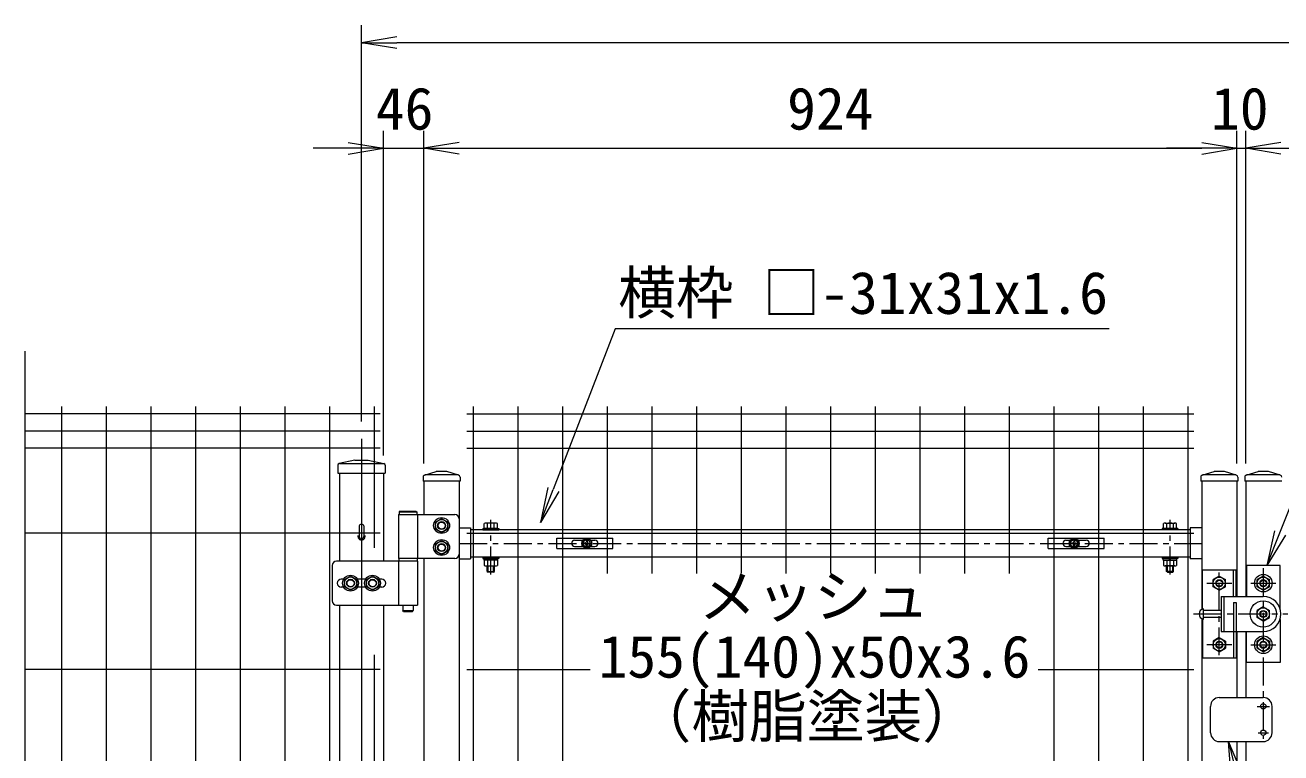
# Model space of a CAD drawing. Units: millimetres, scale not verified. Extents: x -4200 to 4200, y -2970 to 2970.
# Drawn here: x -187 to 1241, y 284 to 1111 of the extents above; entities that cross this region are included whole.
import ezdxf
from ezdxf.enums import TextEntityAlignment as Align

# ---------------------------------------------------------------- set-up
doc = ezdxf.new("R2010")
doc.units = ezdxf.units.MM
doc.header["$LTSCALE"] = 20
doc.linetypes.add('USER1', pattern=[50.8, 31.75, -6.35, 6.35, -6.35])
for name, color, linetype, lineweight in [('0-0_D-STR-TXT', 7, 'Continuous', 9), ('0-1_D-STR3', 3, 'Continuous', 13), ('0-3_D-BMK', 2, 'USER1', 13), ('0-4_D-STR1', 1, 'Continuous', 18), ('0-5_D-STR-DIM', 7, 'Continuous', 9), ('0-6_0', 7, 'Continuous', 9), ('0-8_Defpoints', 6, 'Continuous', 18), ('0-9_D-STR2', 7, 'Continuous', 9)]:
    doc.layers.add(name, color=color, linetype=linetype, lineweight=lineweight)
doc.styles.add('ＭＳ ゴシック', font='')
doc.styles.get('ＭＳ ゴシック').set_extended_font_data('MS Gothic')

# ---------------------------------------------------------------- blocks, each defined once
blk = doc.blocks.new('_Open')
at = {"layer": '0-6_0'}
blk.add_line((-20, 3.33), (0, 0), dxfattribs=at)
blk.add_lwpolyline([(-20, -3.33), (0, 0), (-20, 0)], dxfattribs=at)
blk = doc.blocks.new('U6')
at = {"layer": '0-1_D-STR3'}
for p, q in [((340, 15540), (340, 14540)), ((340, 15540), (1620, 15540)), ((376, 15620), (356, 15600)), ((356, 15600), (356, 15540)), ((356, 15540), (756, 15540)), ((376, 15620), (736, 15620)), ((736, 15620), (756, 15600)), ((772, 15540), (772, 14540)), ((1720, 15440), (1720, 14640)), ((2260, 15227), (2260, 15195)), ((2260, 15227), (2620, 15227)), ((2260, 15195), (2620, 15195)), ((2290, 15227), (2290, 15336)), ((2590, 15227), (2290, 15227)), ((2552.5, 15347.1), (2327.5, 15347.1)), ((2365, 15227), (2365, 15336)), ((2515, 15227), (2515, 15336)), ((2590, 15227), (2590, 15336)), ((2620, 15227), (2620, 15195)), ((17700, 15227), (17700, 15195)), ((18060, 15227), (17700, 15227)), ((18060, 15195), (17700, 15195)), ((17729.9, 15227), (17729.9, 15336)), ((17729.9, 15227), (18030, 15227)), ((17767.4, 15347.1), (17992.5, 15347.1)), ((17805, 15227), (17805, 15336)), ((17955, 15227), (17955, 15336)), ((18030, 15227), (18030, 15336)), ((18060, 15227), (18060, 15195)), ((2260, 14575), (2260, 14543)), ((2260, 14575), (2620, 14575)), ((2620, 14575), (2620, 14543)), ((17700, 14575), (17700, 14543)), ((18060, 14575), (17700, 14575)), ((18060, 14575), (18060, 14543)), ((-1168, 14380), (-1168, 13580)), ((772, 14480), (-1068, 14480)), ((1620, 14540), (340, 14540)), ((340, 14480), (340, 13480)), ((766, 14540), (346, 14540)), ((346, 14540), (346, 14480)), ((766, 14480), (346, 14480)), ((766, 14540), (766, 14480)), ((772, 14480), (772, 13480)), ((2260, 14543), (2620, 14543)), ((2290, 14503), (2290, 14384)), ((2327.5, 14373), (2552.5, 14373)), ((2360, 14247), (2360, 14373)), ((2365, 14503), (2365, 14384)), ((2380, 14227), (2380, 14373)), ((2447.5, 14503), (2424.4, 14543)), ((2461.4, 14503), (2438.3, 14543)), ((2500, 14227), (2500, 14373)), ((2515, 14503), (2515, 14384)), ((2520, 14247), (2520, 14373)), ((2590, 14503), (2590, 14384)), ((18060, 14543), (17700, 14543)), ((17729.9, 14503), (17729.9, 14384)), ((17992.5, 14373), (17767.4, 14373)), ((17800, 14247), (17800, 14373)), ((17805, 14503), (17805, 14384)), ((17820, 14227), (17820, 14373)), ((17858.6, 14503), (17881.7, 14543)), ((17872.5, 14503), (17895.6, 14543)), ((17940, 14227), (17940, 14373)), ((17955, 14503), (17955, 14384)), ((17960, 14247), (17960, 14373)), ((18030, 14503), (18030, 14384)), ((18620, 14280), (19380, 14280)), ((18620, 13394.5), (18620, 14280)), ((19320, 13680), (19320, 14280)), ((19380, 13680), (19380, 14280)), ((19620, 14380), (19620, 13680)), ((20380, 14380), (19620, 14380)), ((20380, 13404.9), (20380, 14380)), ((-905.9, 14070), (-960, 14070)), ((-405.9, 14070), (-594.1, 14070)), ((-40, 14070), (-94.1, 14070)), ((2360, 14247), (2380, 14227)), ((2360, 14247), (2520, 14247)), ((2500, 14227), (2380, 14227)), ((2500, 14227), (2520, 14247)), ((17820, 14227), (17800, 14247)), ((17960, 14247), (17800, 14247)), ((17820, 14227), (17940, 14227)), ((17960, 14247), (17940, 14227)), ((19000, 14141.7), (18860, 14060.8)), ((18860, 13899.2), (18860, 14060.8)), ((19000, 14141.7), (19140, 14060.8)), ((19140, 13899.2), (19140, 14060.8)), ((20000, 14141.7), (19860, 14060.8)), ((19860, 13899.2), (19860, 14060.8)), ((20000, 14141.7), (20140, 14060.8)), ((20140, 13899.2), (20140, 14060.8)), ((-1050, 13980), (-1049.8, 13980)), ((-905.9, 13890), (-960, 13890)), ((-405.9, 13890), (-594.1, 13890)), ((-40, 13890), (-94.1, 13890)), ((50, 13980), (50.2, 13980)), ((19000, 13818.3), (18860, 13899.2)), ((19000, 13818.3), (19140, 13899.2)), ((20000, 13818.3), (19860, 13899.2)), ((20000, 13818.3), (20140, 13899.2)), ((-1068, 13480), (772, 13480)), ((436, 13480), (436, 13360)), ((676, 13480), (676, 13360)), ((19040, 13680), (20000, 13680)), ((19040, 13680), (19040, 12880)), ((19100, 13680), (19100, 12880)), ((19320, 13540), (19380, 13540)), ((19320, 13540), (19320, 12280)), ((19380, 13540), (19380, 12280)), ((20000, 13441.6), (19860, 13360.8)), ((20000, 13441.6), (20140, 13360.8)), ((436, 13360), (676, 13360)), ((456, 13340), (436, 13360)), ((456, 13340), (656, 13340)), ((656, 13340), (676, 13360)), ((18620, 12280), (18620, 13165.5)), ((18620, 13146.4), (18620, 12280)), ((18640, 13160), (18640, 13400)), ((19040, 13360), (18640, 13360)), ((19040, 13200), (18640, 13200)), ((19860, 13199.2), (19860, 13360.8)), ((20000, 13118.3), (19860, 13199.2)), ((20000, 13118.3), (20140, 13199.2)), ((20140, 13199.2), (20140, 13360.8)), ((20380, 13404.9), (20380, 13404.9)), ((20380, 13155.1), (20380, 12180)), ((19040, 12880), (20000, 12880)), ((19040, 12880), (19220, 12880)), ((19620, 12180), (19620, 12880)), ((19000, 12741.7), (18860, 12660.8)), ((18860, 12660.8), (18860, 12499.2)), ((19000, 12741.7), (19140, 12660.8)), ((19140, 12660.8), (19140, 12499.2)), ((20000, 12741.7), (19860, 12660.8)), ((20000, 12741.7), (19860, 12660.8)), ((19860, 12660.8), (19860, 12499.2)), ((19860, 12499.2), (19860, 12660.8)), ((20000, 12741.7), (20140, 12660.8)), ((20000, 12741.7), (20140, 12660.8)), ((20140, 12660.8), (20140, 12499.2)), ((20140, 12499.2), (20140, 12660.8)), ((18620, 12280), (19380, 12280)), ((19000, 12418.3), (18860, 12499.2)), ((19000, 12418.3), (19140, 12499.2)), ((20000, 12418.3), (19860, 12499.2)), ((20000, 12418.3), (19860, 12499.2)), ((20000, 12418.3), (20140, 12499.2)), ((20000, 12418.3), (20140, 12499.2)), ((20380, 12180), (19620, 12180)), ((18800, 10580), (18800, 11180)), ((19000, 11380), (20000, 11380)), ((20200, 10580), (20200, 11180)), ((19000, 10380), (20000, 10380))]:
    blk.add_line(p, q, dxfattribs=at)
for points in [[(356, 15600), (756, 15600), (756, 15540)], [(2594, 14503), (2286, 14503), (2286, 14543)], [(2594, 14503), (2594, 14543), (2286, 14543)], [(17726, 14503), (18034, 14503), (18034, 14543)], [(17726, 14503), (17726, 14543), (18034, 14543)]]:
    blk.add_lwpolyline(points, dxfattribs=at)
for points in [[(1320, 15452), (1460.3, 15371), (1460.3, 15209), (1320, 15128), (1179.7, 15209), (1179.7, 15371)], [(1320, 14952), (1460.3, 14871), (1460.3, 14709), (1320, 14628), (1179.7, 14709), (1179.7, 14871)], [(-750, 14142), (-609.7, 14061), (-609.7, 13899), (-750, 13818), (-890.3, 13899), (-890.3, 14061)], [(-250, 14142), (-109.7, 14061), (-109.7, 13899), (-250, 13818), (-390.3, 13899), (-390.3, 14061)]]:
    blk.add_lwpolyline(points, close=True, dxfattribs=at)
for centre, radius in [((1320, 15290), 180), ((1320, 15290), 140.7), ((1320, 15290), 90), ((1320, 15290), 80), ((1320, 14790), 180), ((1320, 14790), 140.7), ((1320, 14790), 90), ((1320, 14790), 80), ((-750, 13980), 180), ((-750, 13980), 140.7), ((-750, 13980), 90), ((-750, 13980), 80), ((-250, 13980), 180), ((-250, 13980), 140.7), ((-250, 13980), 90), ((-250, 13980), 80), ((19000, 13980), 140), ((19000, 13980), 80), ((19000, 13980), 70), ((20000, 13980), 200), ((20000, 13980), 140), ((20000, 13980), 80), ((20000, 13980), 70), ((20000, 13280), 300), ((20000, 13280), 140), ((20000, 13280), 80), ((20000, 13280), 70), ((19000, 12580), 140), ((19000, 12580), 80), ((19000, 12580), 70), ((20000, 12580), 200), ((20000, 12580), 200), ((20000, 12580), 140), ((20000, 12580), 140), ((20000, 12580), 80), ((20000, 12580), 80), ((20000, 12580), 70), ((20000, 12580), 70), ((20000, 11180), 60), ((20000, 10580), 60)]:
    blk.add_circle(centre, radius, dxfattribs=at)
for centre, radius, start, end in [((1620, 15440), 100, 0, 90), ((2327.5, 15278), 69.1, 57.13278, 122.86722), ((2440, 15087.2), 259.8, 73.22135, 106.77865), ((2552.5, 15278), 69.1, 57.13278, 122.86722), ((17767.4, 15278), 69.1, 57.13278, 122.86722), ((17880, 15087.2), 259.8, 73.22135, 106.77865), ((17992.5, 15278), 69.1, 57.13278, 122.86722), ((1620, 14640), 100, 270, 0), ((-1068, 14380), 100, 90, 180), ((2327.5, 14442.1), 69.1, 237.13278, 302.86722), ((2440, 14632.8), 259.8, 253.22135, 286.77865), ((2552.5, 14442.1), 69.1, 237.13278, 302.86722), ((17767.4, 14442.1), 69.1, 237.13278, 302.86722), ((17880, 14632.8), 259.8, 253.22135, 286.77865), ((17992.5, 14442.1), 69.1, 237.13278, 302.86722), ((-960, 13980), 90, 90, 180), ((-40, 13980), 90, 0, 90), ((-960, 13980), 90, 180, 270), ((-40, 13980), 90, 270, 0), ((-1068, 13580), 100, 180, 270), ((20000, 13280), 400, 270, 89.99983), ((18662, 13280), 122, 100.38886, 259.61115), ((19000, 11180), 200, 90, 180.00001), ((20000, 11180), 200, 0, 90), ((19000, 10580), 200, 180.00001, 270), ((20000, 10580), 200, 270, 0.00001)]:
    blk.add_arc(centre, radius, start, end, dxfattribs=at)
at = {"layer": '0-3_D-BMK'}
for p, q in [((2440, 14178), (2440, 15419.8)), ((17880, 14178), (17880, 15419.8)), ((1720, 14885), (18600, 14885)), ((20000, 14320), (20000, 10440)), ((19000, 12340), (19000, 14220)), ((18717.5, 13980), (19282.5, 13980)), ((19717.6, 13980), (20282.5, 13980)), ((18415.7, 13280), (20556.8, 13280)), ((19282.5, 12580), (18717.5, 12580)), ((19717.6, 12580), (20282.5, 12580)), ((19862.3, 11180), (20137.7, 11180)), ((19879.8, 10580), (20120.2, 10580))]:
    blk.add_line(p, q, dxfattribs=at)
at = {"layer": '0-4_D-STR1'}
for p, q in [((900, 16392), (900, 16300)), ((1740, 16300), (900, 16300)), ((920, 16300), (920, 15540)), ((933.9, 16437.9), (1200, 16520)), ((1699.2, 16440), (948, 16440)), ((1440, 16520), (1200, 16520)), ((1706.2, 16437.9), (1440, 16520)), ((1720, 16300), (1720, 600)), ((1740, 16392), (1740, 16300)), ((18580, 16392), (18580, 16300)), ((19420, 16300), (18580, 16300)), ((18600, 16300), (18600, 13385.1)), ((18613.9, 16437.9), (18880, 16520)), ((19379.2, 16440), (18628, 16440)), ((19120, 16520), (18880, 16520)), ((19386.2, 16437.9), (19120, 16520)), ((19400, 16300), (19400, 13680)), ((19420, 16392), (19420, 16300)), ((19580, 16392), (19580, 16300)), ((20420, 16300), (19580, 16300)), ((19600, 16300), (19600, 13680)), ((19613.9, 16437.9), (19880, 16520)), ((20379.3, 16440), (19628, 16440)), ((20120, 16520), (19880, 16520)), ((20386.2, 16437.9), (20120, 16520)), ((1720, 15235), (1980, 15235)), ((1980, 15235), (1980, 14535)), ((18340, 15195), (1980, 15195)), ((18600, 15235), (18340, 15235)), ((18340, 15235), (18340, 14535)), ((18340, 14575), (1980, 14575)), ((920, 14540), (920, 5310)), ((1720, 14535), (1980, 14535)), ((18600, 14535), (18340, 14535)), ((18600, 13174.9), (18600, 600)), ((19400, 12880), (19400, 11380)), ((19600, 12880), (19600, 11380)), ((19400, 10380), (19400, 600)), ((19600, 10380), (19600, 600))]:
    blk.add_line(p, q, dxfattribs=at)
for centre, start, end in [((948, 16392), 90, 180), ((1692, 16392), 0, 72.84994), ((18628, 16392), 90, 180), ((19372, 16392), 0, 72.84994), ((19628, 16392), 90, 180), ((20372, 16392), 0, 72.84994)]:
    blk.add_arc(centre, 48, start, end, dxfattribs=at)
at = {"layer": '0-8_Defpoints'}
for centre in [(4620, 14885), (15700, 14885)]:
    blk.add_circle(centre, 80, dxfattribs=at)
blk = doc.blocks.new('A$C1aa64d16')
at = {"layer": '0-1_D-STR3'}
for p, q in [((-679.7, 120), (590.3, 120)), ((-679.7, -120), (-679.7, 120)), ((-274.7, 70), (-91.2, 70)), ((-37.1, 8.4), (-63, 7.9)), ((-63, 7.9), (-63, -7.9)), ((-7.9, 63), (-8.4, 37.1)), ((-7.9, 63), (7.9, 63)), ((7.9, 63), (8.4, 37.1)), ((37.1, 8.4), (63, 7.9)), ((63, 7.9), (63, -7.9)), ((91.2, 70), (185.3, 70)), ((-274.7, -70), (-91.2, -70)), ((-37.1, -8.4), (-63, -7.9)), ((-7.9, -63), (-8.4, -37.1)), ((37.1, -8.4), (63, -7.9)), ((91.2, -70), (185.3, -70))]:
    blk.add_line(p, q, dxfattribs=at)
for points in [[(-679.7, -120), (590.3, -120), (590.3, 120)], [(-7.9, -63), (7.9, -63), (8.4, -37.1)]]:
    blk.add_lwpolyline(points, dxfattribs=at)
for radius in [115, 105]:
    blk.add_circle((0, 0), radius, dxfattribs=at)
for centre, radius, start, end in [((-274.7, 0), 70, 90, 270), ((-38.1, 38.1), 29.8, 270, 0), ((38.1, 38.1), 29.8, 180, 270), ((185.3, 0), 70, 270, 90), ((-38.1, -38.1), 29.8, 0, 90), ((38.1, -38.1), 29.8, 90, 180)]:
    blk.add_arc(centre, radius, start, end, dxfattribs=at)
blk = doc.blocks.new('A$Cf29bf4b8')
at = {"layer": '0-1_D-STR3'}
for p, q in [((-590.3, 120), (679.7, 120)), ((-590.3, -120), (-590.3, 120)), ((-185.3, 70), (-91.2, 70)), ((-37.1, 8.4), (-63, 7.9)), ((-63, 7.9), (-63, -7.9)), ((-7.9, 63), (-8.4, 37.1)), ((-7.9, 63), (7.9, 63)), ((7.9, 63), (8.4, 37.1)), ((37.1, 8.4), (63, 7.9)), ((63, 7.9), (63, -7.9)), ((91.2, 70), (274.7, 70)), ((-185.3, -70), (-91.2, -70)), ((-37.1, -8.4), (-63, -7.9)), ((-7.9, -63), (-8.4, -37.1)), ((37.1, -8.4), (63, -7.9)), ((91.2, -70), (274.7, -70))]:
    blk.add_line(p, q, dxfattribs=at)
for points in [[(-590.3, -120), (679.7, -120), (679.7, 120)], [(-7.9, -63), (7.9, -63), (8.4, -37.1)]]:
    blk.add_lwpolyline(points, dxfattribs=at)
for radius in [115, 105]:
    blk.add_circle((0, 0), radius, dxfattribs=at)
for centre, radius, start, end in [((-185.3, 0), 70, 90, 270), ((-38.1, 38.1), 29.8, 270, 0), ((38.1, 38.1), 29.8, 180, 270), ((274.7, 0), 70, 270, 90), ((-38.1, -38.1), 29.8, 0, 90), ((38.1, -38.1), 29.8, 90, 180)]:
    blk.add_arc(centre, radius, start, end, dxfattribs=at)
blk = doc.blocks.new('MLeader1')
at = {"layer": '0-0_D-STR-TXT'}
blk.add_line((1245.83, 531.34), (1224.76, 496.68), dxfattribs=at)
for points in [[(1239.64, 533.81), (1320.73, 736.2), (1568.03, 736.2), (1582.35, 736.2)], [(1233.45, 536.29), (1224.76, 496.68), (1239.64, 533.81)]]:
    blk.add_lwpolyline(points, dxfattribs=at)

msp = doc.modelspace()

# ---------------------------------------------------------------- linework, layer by layer
at = {"layer": '0-0_D-STR-TXT'}
msp.add_lwpolyline([(1045.48, 765.88), (483.96, 765.88), (413.66, 583.13)], dxfattribs=at)
at = {"layer": '0-1_D-STR3'}
for p, q in [((193.13, 541.85), (193.13, 529.69)), ((198.33, 541.85), (198.33, 529.69))]:
    msp.add_line(p, q, dxfattribs=at)
msp.add_arc((195.73, 529.69), 2.6, 180, 0, dxfattribs=at)
msp.add_ellipse((195.73, 541.84), major_axis=(-2.6, 0), ratio=0.649974, start_param=3.1415927, end_param=6.2831853, dxfattribs=at)
at = {"layer": '0-3_D-BMK'}
msp.add_line((195.73, 640.61), (195.73, -502.31), dxfattribs=at)
at = {"layer": '0-4_D-STR1'}
for p, q in [((188.23, 616.69), (170.44, 612.6)), ((188.23, 616.69), (203.23, 616.69)), ((203.23, 616.69), (221.02, 612.6)), ((168.89, 610.68), (168.73, 601.69)), ((168.73, 601.69), (222.73, 601.69)), ((170.73, 601.69), (170.73, 501.69)), ((170.82, 612.69), (220.65, 612.69)), ((220.73, 601.69), (220.73, 501.69)), ((222.58, 610.68), (222.73, 601.69)), ((170.73, 451.69), (170.73, -9.81)), ((220.73, 451.69), (220.73, -9.81))]:
    msp.add_line(p, q, dxfattribs=at)
for centre, radius, start, end in [((170.89, 610.65), 2, 102.93782, 179), ((220.58, 610.65), 2, 1, 77.06218), ((195.73, 529.69), 4, 162.5424, 17.4576)]:
    msp.add_arc(centre, radius, start, end, dxfattribs=at)
at = {"layer": '0-5_D-STR-DIM'}
for p, q in [((195.73, 660.61), (195.73, 1111.06)), ((2155.73, 1091.06), (235.73, 1091.06)), ((220.73, 621.69), (220.73, 991.06)), ((266.73, 612.69), (266.73, 991.06)), ((266.73, 612.69), (266.73, 991.06)), ((1190.74, 612.69), (1190.74, 991.06)), ((1190.74, 612.69), (1190.74, 991.06)), ((1200.73, 612.69), (1200.73, 991.06)), ((1200.73, 612.69), (1200.73, 991.06)), ((180.73, 971.06), (140.73, 971.06)), ((220.73, 971.06), (266.73, 971.06)), ((306.73, 971.06), (1150.74, 971.06)), ((306.73, 971.06), (346.73, 971.06)), ((1150.74, 971.06), (1110.74, 971.06)), ((1190.74, 971.06), (1200.73, 971.06)), ((1240.73, 971.06), (2084.73, 971.06)), ((1240.73, 971.06), (1280.73, 971.06))]:
    msp.add_line(p, q, dxfattribs=at)
at = {"layer": '0-9_D-STR2'}
for p, q in [((-186.64, 233.84), (-186.64, 740.29)), ((-145.45, 677.68), (-145.45, -192.32)), ((-94.68, 677.68), (-94.68, -192.32)), ((-43.91, 677.68), (-43.91, -192.32)), ((6.86, 677.68), (6.86, -192.32)), ((57.63, 677.68), (57.63, -192.32)), ((108.4, 677.68), (108.4, -192.32)), ((159.17, 677.68), (159.17, -192.32)), ((209.94, 677.68), (209.94, 516.89)), ((322.58, 677.68), (322.58, -192.32)), ((373.35, 677.68), (373.35, -192.32)), ((424.12, 677.68), (424.12, -192.32)), ((474.89, 677.68), (474.89, 487.78)), ((525.66, 677.68), (525.66, 487.78)), ((576.43, 677.68), (576.43, 487.78)), ((627.2, 677.68), (627.2, 487.78)), ((677.97, 677.68), (677.97, 487.78)), ((728.74, 677.68), (728.74, 487.78)), ((779.51, 677.68), (779.51, 487.78)), ((830.28, 677.68), (830.28, 487.78)), ((881.05, 677.68), (881.05, 487.78)), ((931.82, 677.68), (931.82, 487.78)), ((982.59, 677.68), (982.59, -192.32)), ((1033.36, 677.68), (1033.36, -192.32)), ((1084.13, 677.68), (1084.13, -192.32)), ((1134.9, 677.68), (1134.9, -192.32)), ((216.94, 669.26), (-186.64, 669.26)), ((315.58, 669.26), (1141.9, 669.26)), ((216.94, 649.68), (-186.64, 649.68)), ((315.58, 649.68), (1141.9, 649.68)), ((216.94, 630.11), (-186.64, 630.11)), ((315.58, 630.11), (1141.9, 630.11)), ((216.94, 533.68), (-186.64, 533.68)), ((315.58, 533.68), (1141.9, 533.68)), ((209.94, 395.23), (209.94, 26.13)), ((216.94, 378.43), (-186.64, 378.43)), ((315.58, 378.43), (455.56, 378.43)), ((964.82, 378.43), (1141.9, 378.43))]:
    msp.add_line(p, q, dxfattribs=at)

# ---------------------------------------------------------------- block references
at = {"layer": '0-0_D-STR-TXT'}
msp.add_blockref('MLeader1', (0, 0), dxfattribs=at)
at = {"layer": '0-0_D-STR-TXT', "xscale": 2, "yscale": 2}
for p, rotation in [((399.3, 545.8), 248.95859), ((1181.28, 296.68), 103.39915)]:
    msp.add_blockref('_Open', p, dxfattribs=dict(at, rotation=rotation))
at = {"layer": '0-5_D-STR-DIM', "xscale": 2, "yscale": 2, "rotation": 180}
for p in [(195.73, 1091.06), (266.73, 971.06), (266.73, 971.06), (1200.73, 971.06), (1200.73, 971.06)]:
    msp.add_blockref('_Open', p, dxfattribs=at)
at = {"layer": '0-5_D-STR-DIM'}
for name, p, xscale, yscale in [('_Open', (220.73, 971.06), 2, 2), ('_Open', (1190.74, 971.06), 2, 2), ('_Open', (1190.74, 971.06), 2, 2), ('U6', (220.74, -222.31), 0.05, 0.05), ('A$C1aa64d16', (451.74, 521.94), 0.05, 0.05), ('A$Cf29bf4b8', (1005.74, 521.94), 0.05, 0.05)]:
    msp.add_blockref(name, p, dxfattribs=dict(at, xscale=xscale, yscale=yscale))

# ---------------------------------------------------------------- texts
at = {"layer": '0-0_D-STR-TXT', "style": 'ＭＳ ゴシック'}
for s, p in [('横枠 □-31x31x1.6', (487.51, 768.33)), ('メッシュ', (578.89, 423.4)), ('155(140)x50x3.6', (465.18, 354.91)), ('（樹脂塗装）', (505.03, 287))]:
    msp.add_text(s, height=48.09, dxfattribs=at).set_placement(p, align=Align.BOTTOM_LEFT)
at = {"layer": '0-5_D-STR-DIM', "style": 'ＭＳ ゴシック'}
for s, p in [('46', (212.01, 977.81)), ('924', (679.48, 977.81)), ('10', (1161.33, 977.81))]:
    msp.add_text(s, height=48.09, dxfattribs=at).set_placement(p, align=Align.BOTTOM_LEFT)

doc.saveas('drawing.dxf')
